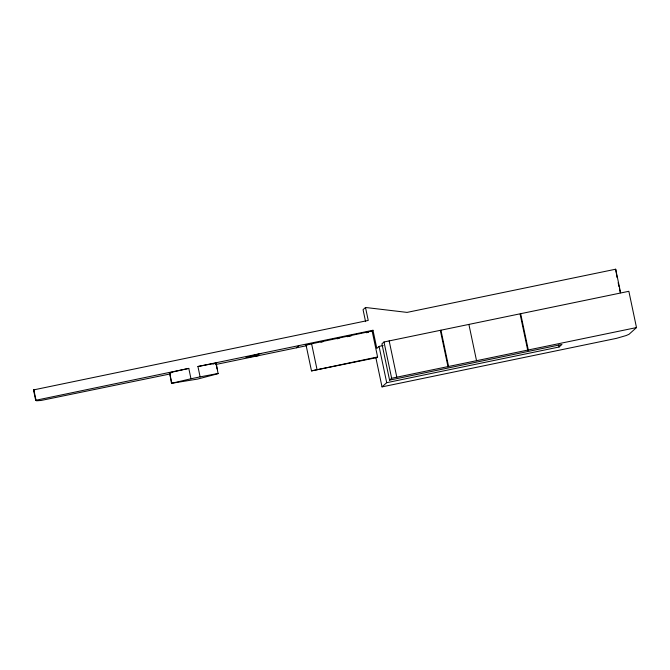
<?xml version="1.0" encoding="UTF-8"?>
<svg xmlns="http://www.w3.org/2000/svg" width="670" height="670" viewBox="0 0 670 670"><rect width="100%" height="100%" fill="white"/><g stroke="black" fill="none" stroke-linecap="round" stroke-linejoin="round"><path stroke-width="1" d="M169.945 373.986L41.038 400.476L36.557 400.786L35.686 400.3L33.5 389.932L368.232 320.436L365.502 307.48L407.059 312.396L615.671 269.214L620.604 292.631M35.686 400.3L188.789 368.399L190.967 378.768L171.495 383.324L169.602 372.688L188.789 368.399M171.495 383.324L197.675 379.061L218.085 373.676L216.192 363.04L212.985 364.078M296.525 347.78L298.962 345.594M365.502 307.48L363.056 309.666L365.577 321.625M372.126 331.047L377.595 356.959L376.875 357.604L311.491 370.895L306.031 344.975L372.126 331.047L372.989 330.268L376.816 348.417L379.061 346.398L383.156 345.553M382.017 386.883L616.542 338.333L626.224 335.519L629.021 334.28L636.5 327.58L628.854 291.299L383.994 341.985L381.925 343.836L389.572 380.125L561.954 344.439L559.098 347.001L386.707 382.687L382.017 386.883L375.862 357.654M389.572 380.125L391.64 378.265L636.5 327.58M615.671 269.214L617.078 277.581M260.739 353.509L245.974 357.403L258.302 355.695M311.491 370.895L377.595 356.959M218.378 373.408L200.112 376.875L197.935 366.507L372.989 330.268M320.938 342.135L322.957 341.717M337.094 338.786L339.112 338.375M347.186 336.7L351.222 335.863M366.364 332.73L368.383 332.312M215.748 364.505L306.667 345.687M190.967 378.768L200.112 376.875M197.935 366.507L216.192 363.04M306.031 344.975L309.883 344.372M169.309 372.956L172.316 372.537M33.5 389.932L34.371 390.417M618.142 282.648L618.996 286.693M619.423 288.72L620.278 292.765M558.688 345.058L559.098 347.001M520.657 313.694L528.303 349.974M520.121 314.171L527.767 350.46M468.891 324.406L476.538 360.695M440.935 330.193L448.582 366.482M440.399 330.678L448.046 366.959M389.17 340.913L396.816 377.193M383.994 341.985L391.64 378.265M379.061 346.398L386.707 382.687M311.558 343.584L317.027 369.497M216.1 364.254L217.088 368.961M169.602 372.688L171.788 383.056M33.801 389.664L35.987 400.032"/></g></svg>
